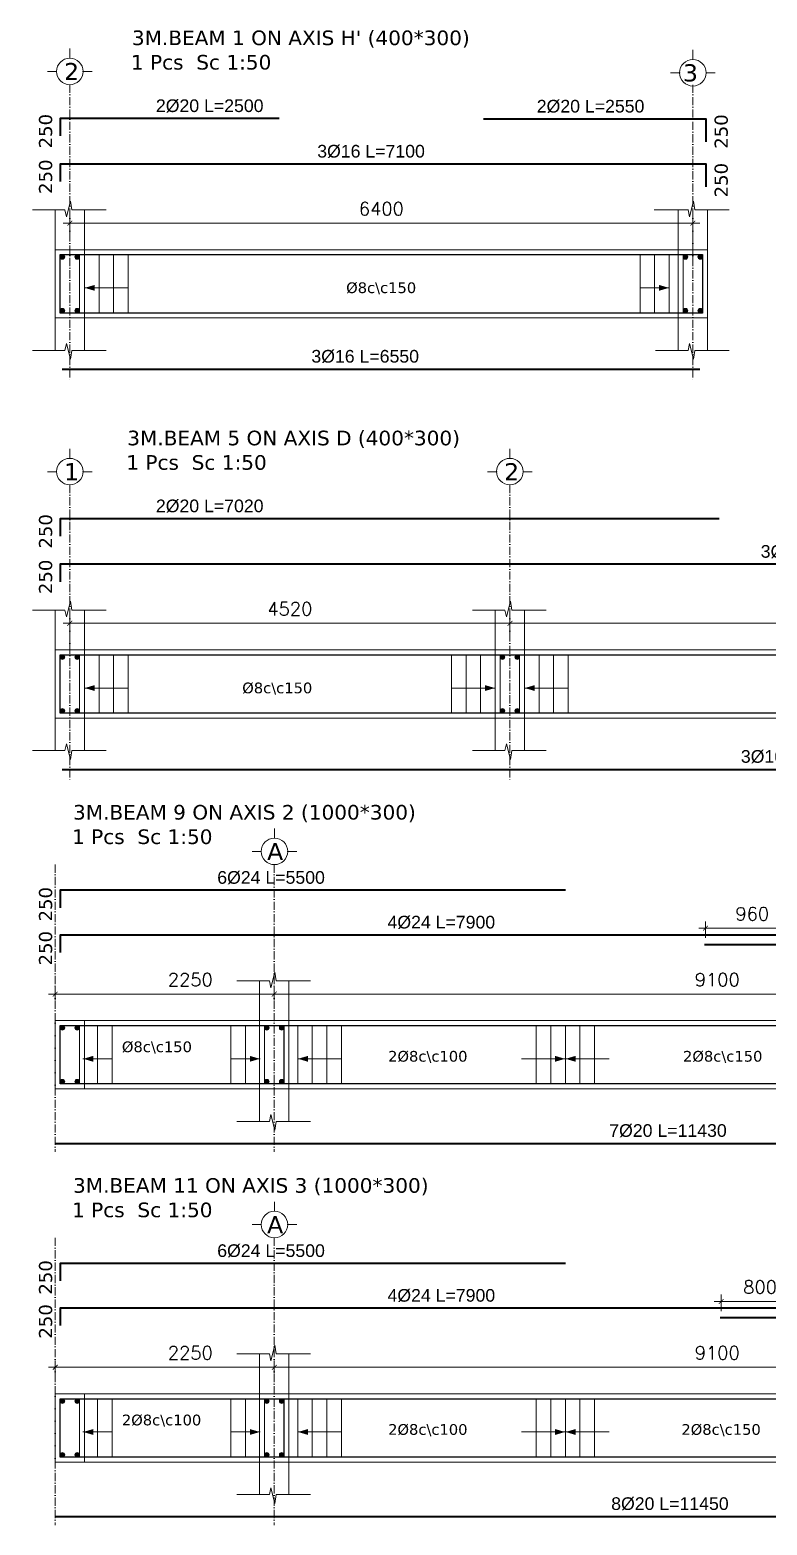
# Model space of a CAD drawing. Header units: inches. Extents: x -17020 to 43805, y -10194 to 123061.
# Drawn here: x 27650 to 28408, y 108587 to 110122 of the extents above; entities that cross this region are included whole.
import ezdxf

# ---------------------------------------------------------------- set-up
doc = ezdxf.new("R2010")
doc.units = ezdxf.units.IN
doc.header["$LTSCALE"] = 0.7
doc.header["$MEASUREMENT"] = 0
doc.linetypes.add('ACAD_ISO10W100', pattern=[18, 12, -3, 0, -3])
doc.layers.get('0').update_dxf_attribs({"lineweight": 13})
doc.layers.get('Defpoints').update_dxf_attribs({"lineweight": 5})
for name, color, linetype, lineweight in [('axis', 254, 'ACAD_ISO10W100', 9), ('BEAM FRAME', 5, 'Continuous', 18), ('COLUMN', 4, 'Continuous', 20), ('elevline', 30, 'Continuous', 20), ('FRAME 070', 5, 'Continuous', 60), ('hatch', 9, 'Continuous', 9), ('renforcment', 141, 'Continuous', 40), ('tex', 3, 'Continuous', 25), ('TEXT', 3, 'Continuous', 25), ('top rein. extension', 50, 'Continuous', 20), ('top renforcment', 7, 'Continuous', 40)]:
    doc.layers.add(name, color=color, linetype=linetype, lineweight=lineweight)
doc.styles.add('100', font='romans.shx', dxfattribs={"height": 13.5})
doc.styles.add('romanc', font='verdana.ttf', dxfattribs={"height": 250})
doc.styles.get("Standard").update_dxf_attribs({"font": 'arial.ttf', "height": 13})
doc.dimstyles.new('100', dxfattribs={"dimtxt": 13.5, "dimasz": 5, "dimexe": 7, "dimexo": 7, "dimgap": 8, "dimtad": 1, "dimdec": 0, "dimlfac": 10, "dimzin": 4, "dimdsep": 46, "dimtxsty": '100', "dimblk": 'ARCHTICK', "dimcen": 0.09, "dimdle": 7, "dimclrd": 1, "dimclre": 8, "dimclrt": 2, "dimadec": 0, "dimazin": 1, "dimtfac": 1, "dimtdec": 0, "dimtix": 1, "dimtofl": 0, "dimtmove": 0, "dimatfit": 3, "dimldrblk": 'ARCHTICK', "dimfxl": 0.18, "dimtolj": 1, "dimtzin": 0, "dimlwd": -1, "dimlwe": -1, "dimarcsym": 0})
doc.dimstyles.get("Standard").update_dxf_attribs({"dimtxt": 13, "dimasz": 5, "dimexe": 0.18, "dimexo": 0.0625, "dimgap": 6, "dimtad": 1, "dimdec": 0, "dimlfac": 10, "dimzin": 0, "dimdsep": 46, "dimtxsty": 'Standard', "dimblk": 'ARCHTICK', "dimcen": 0.09, "dimse1": 1, "dimse2": 1, "dimclrd": 1, "dimclre": 7, "dimclrt": 3, "dimadec": 0, "dimazin": 0, "dimtfac": 1, "dimtdec": 0, "dimtix": 1, "dimtofl": 0, "dimtmove": 0, "dimatfit": 3, "dimldrblk": 'ARCHTICK', "dimfxl": 1, "dimtolj": 1, "dimtzin": 0, "dimarcsym": 0})

# ---------------------------------------------------------------- blocks, each defined once
blk = doc.blocks.new('_ArchTick')
at = {"color": 0, "linetype": 'ByBlock', "lineweight": 0, "const_width": 0.15}
blk.add_lwpolyline([(-0.5, -0.5), (0.5, 0.5)], dxfattribs=at)
blk = doc.blocks.new('*D1171')
at = {"color": 8, "transparency": 16777216}
for p, q in [((27691.4, 109905.5), (27691.4, 109930.7)), ((28331.4, 109887.2), (28331.4, 109930.7))]:
    blk.add_line(p, q, dxfattribs=at)
at = {"color": 1, "transparency": 16777216}
blk.add_line((28338.4, 109923.7), (27684.4, 109923.7), dxfattribs=at)
at = {"layer": 'Defpoints', "color": 0, "transparency": 16777216}
for p in [(27691.4, 109923.7), (27691.4, 109898.5), (28331.4, 109880.2)]:
    blk.add_point(p, dxfattribs=at)
at = {"color": 1, "transparency": 16777216, "xscale": 5, "yscale": 5, "zscale": 5, "rotation": 180}
blk.add_blockref('_ArchTick', (27691.4, 109923.7), dxfattribs=at)
at = {"color": 1, "transparency": 16777216, "xscale": 5, "yscale": 5, "zscale": 5}
blk.add_blockref('_ArchTick', (28331.4, 109923.7), dxfattribs=at)
at = {"color": 2, "transparency": 16777216, "insert": (28011.4, 109938.5), "char_height": 13.5, "attachment_point": 5, "style": '100'}
blk.add_mtext('\\A1;6400', dxfattribs=at)
blk = doc.blocks.new('*D1172')
at = {"layer": 'Defpoints', "color": 0, "transparency": 16777216}
for p in [(27683.4, 109773.8, -37318.8), (27683.4, 109773.8), (28338.4, 109773.8, -13870.6)]:
    blk.add_point(p, dxfattribs=at)
at = {"layer": 'TEXT', "color": 3, "transparency": 16777216, "insert": (27994.8, 109786.8), "char_height": 13, "attachment_point": 5}
blk.add_mtext('\\A1;3%%C16 L=6550', dxfattribs=at)
blk = doc.blocks.new('*D1173')
at = {"layer": 'Defpoints', "color": 0, "transparency": 16777216}
for p in [(27658, 109984.3, -440.4), (28368, 109984.3, 46.4), (28368, 109984.3)]:
    blk.add_point(p, dxfattribs=at)
at = {"layer": 'TEXT', "color": 3, "transparency": 16777216, "insert": (28000.8, 109997.3), "char_height": 13, "attachment_point": 5}
blk.add_mtext('\\A1;3%%C16 L=7100', dxfattribs=at)
blk = doc.blocks.new('*D1174')
at = {"layer": 'Defpoints', "color": 0, "transparency": 16777216}
for p in [(28116.4, 110030.5, 136.2), (28371.4, 110030.5, 46.4), (28371.4, 110030.5)]:
    blk.add_point(p, dxfattribs=at)
at = {"layer": 'TEXT', "color": 3, "transparency": 16777216, "insert": (28226.3, 110043.5), "char_height": 13, "attachment_point": 5}
blk.add_mtext('\\A1;2%%C20 L=2550', dxfattribs=at)
blk = doc.blocks.new('*D1175')
at = {"layer": 'Defpoints', "color": 0, "transparency": 16777216}
for p in [(27656.4, 110031, -440.4), (27906.4, 110031, -290.9), (27906.4, 110031)]:
    blk.add_point(p, dxfattribs=at)
at = {"layer": 'TEXT', "color": 3, "transparency": 16777216, "insert": (27835.1, 110044), "char_height": 13, "attachment_point": 5}
blk.add_mtext('\\A1;2%%C20 L=2500', dxfattribs=at)
blk = doc.blocks.new('*D1191')
at = {"color": 1, "transparency": 16777216}
blk.add_line((28790.4, 109512.9), (28136.4, 109512.9), dxfattribs=at)
at = {"color": 8, "transparency": 16777216}
for p, q in [((28143.4, 109494.7), (28143.4, 109519.9)), ((28783.4, 109476.4), (28783.4, 109519.9))]:
    blk.add_line(p, q, dxfattribs=at)
at = {"layer": 'Defpoints', "color": 0, "transparency": 16777216}
for p in [(28143.4, 109512.9), (28143.4, 109487.7), (28783.4, 109469.4)]:
    blk.add_point(p, dxfattribs=at)
at = {"color": 1, "transparency": 16777216, "xscale": 5, "yscale": 5, "zscale": 5, "rotation": 180}
blk.add_blockref('_ArchTick', (28143.4, 109512.9), dxfattribs=at)
at = {"color": 1, "transparency": 16777216, "xscale": 5, "yscale": 5, "zscale": 5}
blk.add_blockref('_ArchTick', (28783.4, 109512.9), dxfattribs=at)
at = {"color": 2, "transparency": 16777216, "insert": (28463.4, 109527.7), "char_height": 13.5, "attachment_point": 5, "style": '100'}
blk.add_mtext('\\A1;6400', dxfattribs=at)
blk = doc.blocks.new('*D1192')
at = {"layer": 'Defpoints', "color": 0, "transparency": 16777216}
for p in [(27683.4, 109363, -37318.8), (27683.4, 109363), (28790.4, 109363, -13870.6)]:
    blk.add_point(p, dxfattribs=at)
at = {"layer": 'TEXT', "color": 3, "transparency": 16777216, "insert": (28441, 109376), "char_height": 13, "attachment_point": 5}
blk.add_mtext('\\A1;3%%C16 L=11070', dxfattribs=at)
blk = doc.blocks.new('*D1193')
at = {"layer": 'Defpoints', "color": 0, "transparency": 16777216}
for p in [(27658, 109573.5, -440.4), (28820, 109573.5, 46.4), (28820, 109573.5)]:
    blk.add_point(p, dxfattribs=at)
at = {"layer": 'TEXT', "color": 3, "transparency": 16777216, "insert": (28461.4, 109586.5), "char_height": 13, "attachment_point": 5}
blk.add_mtext('\\A1;3%%C16 L=11620', dxfattribs=at)
blk = doc.blocks.new('*D1195')
at = {"layer": 'Defpoints', "color": 0, "transparency": 16777216}
for p in [(27656.4, 109620.2, -440.4), (28358.4, 109620.2, -290.9), (28358.4, 109620.2)]:
    blk.add_point(p, dxfattribs=at)
at = {"layer": 'TEXT', "color": 3, "transparency": 16777216, "insert": (27835.1, 109633.2), "char_height": 13, "attachment_point": 5}
blk.add_mtext('\\A1;2%%C20 L=7020', dxfattribs=at)
blk = doc.blocks.new('*D1196')
at = {"color": 1, "transparency": 16777216}
blk.add_line((27684.4, 109512.9), (28150.4, 109512.9), dxfattribs=at)
at = {"color": 8, "transparency": 16777216}
for p, q in [((27691.4, 109481.8), (27691.4, 109519.9)), ((28143.4, 109494.7), (28143.4, 109519.9))]:
    blk.add_line(p, q, dxfattribs=at)
at = {"layer": 'Defpoints', "color": 0, "transparency": 16777216}
for p in [(28143.4, 109512.9), (28143.4, 109487.7), (27691.4, 109474.8)]:
    blk.add_point(p, dxfattribs=at)
at = {"color": 1, "transparency": 16777216, "xscale": 5, "yscale": 5, "zscale": 5, "rotation": 180}
blk.add_blockref('_ArchTick', (27691.4, 109512.9), dxfattribs=at)
at = {"color": 1, "transparency": 16777216, "xscale": 5, "yscale": 5, "zscale": 5}
blk.add_blockref('_ArchTick', (28143.4, 109512.9), dxfattribs=at)
at = {"color": 2, "transparency": 16777216, "insert": (27917.4, 109527.7), "char_height": 13.5, "attachment_point": 5, "style": '100'}
blk.add_mtext('\\A1;4520', dxfattribs=at)
blk = doc.blocks.new('*D1246')
at = {"layer": 'Defpoints', "color": 0, "transparency": 16777216}
for p in [(28343.4, 109182.9, -167.8), (29412.7, 109182.9, -218.4), (29412.7, 109182.9)]:
    blk.add_point(p, dxfattribs=at)
at = {"layer": 'TEXT', "color": 3, "transparency": 16777216, "insert": (29026.1, 109195.9), "char_height": 13, "attachment_point": 5}
blk.add_mtext('\\A1;4%%C24 L=10693', dxfattribs=at)
blk = doc.blocks.new('*D1247')
at = {"color": 1, "transparency": 16777216}
blk.add_line((28818.4, 109132.3), (27894.4, 109132.3), dxfattribs=at)
at = {"color": 8, "transparency": 16777216}
for p, q in [((27901.4, 109126.3), (27901.4, 109139.3)), ((28811.4, 109125.7), (28811.4, 109139.3))]:
    blk.add_line(p, q, dxfattribs=at)
at = {"layer": 'Defpoints', "color": 0, "transparency": 16777216}
for p in [(27901.4, 109132.3), (27901.4, 109119.3), (28811.4, 109118.7)]:
    blk.add_point(p, dxfattribs=at)
at = {"color": 1, "transparency": 16777216, "xscale": 5, "yscale": 5, "zscale": 5, "rotation": 180}
blk.add_blockref('_ArchTick', (27901.4, 109132.3), dxfattribs=at)
at = {"color": 1, "transparency": 16777216, "xscale": 5, "yscale": 5, "zscale": 5}
blk.add_blockref('_ArchTick', (28811.4, 109132.3), dxfattribs=at)
at = {"color": 2, "transparency": 16777216, "insert": (28356.4, 109147.1), "char_height": 13.5, "attachment_point": 5, "style": '100'}
blk.add_mtext('\\A1;9100', dxfattribs=at)
blk = doc.blocks.new('*D1212')
at = {"layer": 'Defpoints', "color": 0, "transparency": 16777216}
for p in [(27650.4, 109192.9, -218.5), (28440.4, 109192.9, -157.8), (28440.4, 109192.9)]:
    blk.add_point(p, dxfattribs=at)
at = {"layer": 'TEXT', "color": 3, "transparency": 16777216, "insert": (28073, 109205.9), "char_height": 13, "attachment_point": 5}
blk.add_mtext('\\A1;4%%C24 L=7900', dxfattribs=at)
blk = doc.blocks.new('*D1248')
at = {"color": 8, "transparency": 16777216}
for p, q in [((28344.4, 109189.9), (28344.4, 109206.9)), ((28440.4, 109199.9), (28440.4, 109206.9))]:
    blk.add_line(p, q, dxfattribs=at)
at = {"color": 1, "transparency": 16777216}
blk.add_line((28337.4, 109199.9), (28447.4, 109199.9), dxfattribs=at)
at = {"layer": 'Defpoints', "color": 0, "transparency": 16777216}
for p in [(28440.4, 109199.9), (28440.4, 109192.9), (28344.4, 109182.9)]:
    blk.add_point(p, dxfattribs=at)
at = {"color": 1, "transparency": 16777216, "xscale": 5, "yscale": 5, "zscale": 5, "rotation": 180}
blk.add_blockref('_ArchTick', (28344.4, 109199.9), dxfattribs=at)
at = {"color": 1, "transparency": 16777216, "xscale": 5, "yscale": 5, "zscale": 5}
blk.add_blockref('_ArchTick', (28440.4, 109199.9), dxfattribs=at)
at = {"color": 2, "transparency": 16777216, "insert": (28392.4, 109214.6), "char_height": 13.5, "attachment_point": 5, "style": '100'}
blk.add_mtext('\\A1;960', dxfattribs=at)
blk = doc.blocks.new('*D1215')
at = {"color": 1, "transparency": 16777216}
blk.add_line((27669.4, 109132.3), (27908.4, 109132.3), dxfattribs=at)
at = {"color": 8, "transparency": 16777216}
for p, q in [((27676.4, 109126), (27676.4, 109139.3)), ((27901.4, 109126.2), (27901.4, 109139.3))]:
    blk.add_line(p, q, dxfattribs=at)
at = {"layer": 'Defpoints', "color": 0, "transparency": 16777216}
for p in [(27901.4, 109132.3), (27676.4, 109119), (27901.4, 109119.2)]:
    blk.add_point(p, dxfattribs=at)
at = {"color": 1, "transparency": 16777216, "xscale": 5, "yscale": 5, "zscale": 5, "rotation": 180}
blk.add_blockref('_ArchTick', (27676.4, 109132.3), dxfattribs=at)
at = {"color": 1, "transparency": 16777216, "xscale": 5, "yscale": 5, "zscale": 5}
blk.add_blockref('_ArchTick', (27901.4, 109132.3), dxfattribs=at)
at = {"color": 2, "transparency": 16777216, "insert": (27815.2, 109147.1), "char_height": 13.5, "attachment_point": 5, "style": '100'}
blk.add_mtext('\\A1;2250', dxfattribs=at)
blk = doc.blocks.new('*D1216')
at = {"layer": 'Defpoints', "color": 0, "transparency": 16777216}
for p in [(27676.4, 108979, -37100.9), (27676.4, 108979), (28819.4, 108979, -13652.7)]:
    blk.add_point(p, dxfattribs=at)
at = {"layer": 'TEXT', "color": 3, "transparency": 16777216, "insert": (28305.8, 108992), "char_height": 13, "attachment_point": 5}
blk.add_mtext('\\A1;7%%C20 L=11430', dxfattribs=at)
blk = doc.blocks.new('*D1223')
at = {"layer": 'Defpoints', "color": 0, "transparency": 16777216}
for p in [(27650.4, 109238.8, -218.5), (28200.4, 109238.8, -157.8), (28200.4, 109238.8)]:
    blk.add_point(p, dxfattribs=at)
at = {"layer": 'TEXT', "color": 3, "transparency": 16777216, "insert": (27898.1, 109251.8), "char_height": 13, "attachment_point": 5}
blk.add_mtext('\\A1;6%%C24 L=5500', dxfattribs=at)
blk = doc.blocks.new('*D1227')
at = {"layer": 'Defpoints', "color": 0, "transparency": 16777216}
for p in [(28359.4, 108799.8, -167.8), (29259.4, 108799.8, -221.1), (29259.4, 108799.8)]:
    blk.add_point(p, dxfattribs=at)
at = {"layer": 'TEXT', "color": 3, "transparency": 16777216, "insert": (28748.7, 108812.8), "char_height": 13, "attachment_point": 5}
blk.add_mtext('\\A1;4%%C24 L=9000', dxfattribs=at)
blk = doc.blocks.new('*D1228')
at = {"color": 1, "transparency": 16777216}
blk.add_line((28818.4, 108749.2), (27894.4, 108749.2), dxfattribs=at)
at = {"color": 8, "transparency": 16777216}
for p, q in [((27901.4, 108743.3), (27901.4, 108756.2)), ((28811.4, 108742.7), (28811.4, 108756.2))]:
    blk.add_line(p, q, dxfattribs=at)
at = {"layer": 'Defpoints', "color": 0, "transparency": 16777216}
for p in [(27901.4, 108749.2), (27901.4, 108736.3), (28811.4, 108735.7)]:
    blk.add_point(p, dxfattribs=at)
at = {"color": 1, "transparency": 16777216, "xscale": 5, "yscale": 5, "zscale": 5, "rotation": 180}
blk.add_blockref('_ArchTick', (27901.4, 108749.2), dxfattribs=at)
at = {"color": 1, "transparency": 16777216, "xscale": 5, "yscale": 5, "zscale": 5}
blk.add_blockref('_ArchTick', (28811.4, 108749.2), dxfattribs=at)
at = {"color": 2, "transparency": 16777216, "insert": (28356.4, 108764), "char_height": 13.5, "attachment_point": 5, "style": '100'}
blk.add_mtext('\\A1;9100', dxfattribs=at)
blk = doc.blocks.new('*D1229')
at = {"layer": 'Defpoints', "color": 0, "transparency": 16777216}
for p in [(27650.4, 108809.8, -218.5), (28440.4, 108809.8, -157.8), (28440.4, 108809.8)]:
    blk.add_point(p, dxfattribs=at)
at = {"layer": 'TEXT', "color": 3, "transparency": 16777216, "insert": (28073, 108822.8), "char_height": 13, "attachment_point": 5}
blk.add_mtext('\\A1;4%%C24 L=7900', dxfattribs=at)
blk = doc.blocks.new('*D1250')
at = {"color": 8, "transparency": 16777216}
for p, q in [((28360.4, 108806.8), (28360.4, 108823.8)), ((28440.4, 108816.8), (28440.4, 108823.8))]:
    blk.add_line(p, q, dxfattribs=at)
at = {"color": 1, "transparency": 16777216}
blk.add_line((28353.4, 108816.8), (28447.4, 108816.8), dxfattribs=at)
at = {"layer": 'Defpoints', "color": 0, "transparency": 16777216}
for p in [(28440.4, 108816.8), (28440.4, 108809.8), (28360.4, 108799.8)]:
    blk.add_point(p, dxfattribs=at)
at = {"color": 1, "transparency": 16777216, "xscale": 5, "yscale": 5, "zscale": 5, "rotation": 180}
blk.add_blockref('_ArchTick', (28360.4, 108816.8), dxfattribs=at)
at = {"color": 1, "transparency": 16777216, "xscale": 5, "yscale": 5, "zscale": 5}
blk.add_blockref('_ArchTick', (28440.4, 108816.8), dxfattribs=at)
at = {"color": 2, "transparency": 16777216, "insert": (28400.4, 108831.6), "char_height": 13.5, "attachment_point": 5, "style": '100'}
blk.add_mtext('\\A1;800', dxfattribs=at)
blk = doc.blocks.new('*D1232')
at = {"color": 1, "transparency": 16777216}
blk.add_line((27669.4, 108749.2), (27908.4, 108749.2), dxfattribs=at)
at = {"color": 8, "transparency": 16777216}
for p, q in [((27676.4, 108742.9), (27676.4, 108756.2)), ((27901.4, 108743.1), (27901.4, 108756.2))]:
    blk.add_line(p, q, dxfattribs=at)
at = {"layer": 'Defpoints', "color": 0, "transparency": 16777216}
for p in [(27901.4, 108749.2), (27676.4, 108735.9), (27901.4, 108736.1)]:
    blk.add_point(p, dxfattribs=at)
at = {"color": 1, "transparency": 16777216, "xscale": 5, "yscale": 5, "zscale": 5, "rotation": 180}
blk.add_blockref('_ArchTick', (27676.4, 108749.2), dxfattribs=at)
at = {"color": 1, "transparency": 16777216, "xscale": 5, "yscale": 5, "zscale": 5}
blk.add_blockref('_ArchTick', (27901.4, 108749.2), dxfattribs=at)
at = {"color": 2, "transparency": 16777216, "insert": (27815.2, 108764), "char_height": 13.5, "attachment_point": 5, "style": '100'}
blk.add_mtext('\\A1;2250', dxfattribs=at)
blk = doc.blocks.new('*D1233')
at = {"layer": 'Defpoints', "color": 0, "transparency": 16777216}
for p in [(27676.4, 108596, -37100.9), (27676.4, 108596), (28821.4, 108596, -13652.7)]:
    blk.add_point(p, dxfattribs=at)
at = {"layer": 'TEXT', "color": 3, "transparency": 16777216, "insert": (28307.8, 108609), "char_height": 13, "attachment_point": 5}
blk.add_mtext('\\A1;8%%C20 L=11450', dxfattribs=at)
blk = doc.blocks.new('*D1239')
at = {"layer": 'Defpoints', "color": 0, "transparency": 16777216}
for p in [(27650.4, 108855.7, -218.5), (28200.4, 108855.7, -157.8), (28200.4, 108855.7)]:
    blk.add_point(p, dxfattribs=at)
at = {"layer": 'TEXT', "color": 3, "transparency": 16777216, "insert": (27898.1, 108868.7), "char_height": 13, "attachment_point": 5}
blk.add_mtext('\\A1;6%%C24 L=5500', dxfattribs=at)

msp = doc.modelspace()

# ---------------------------------------------------------------- hatches: boundary and pattern name
at = {"layer": 'elevline'}
for points in [[(27686.14, 109889.05, 1), (27681.38, 109889.05, 1)], [(27696.63, 109889.05, -1), (27701.38, 109889.05, -1)], [(28326.14, 109889.05, 1), (28321.38, 109889.05, 1)], [(28336.63, 109889.05, -1), (28341.38, 109889.05, -1)], [(27686.14, 109833.8, -1), (27681.38, 109833.8, -1)], [(27696.63, 109833.8, 1), (27701.38, 109833.8, 1)], [(28326.14, 109833.8, -1), (28321.38, 109833.8, -1)], [(28336.63, 109833.8, 1), (28341.38, 109833.8, 1)], [(27686.14, 109478.24, 1), (27681.38, 109478.24, 1)], [(27696.63, 109478.24, -1), (27701.38, 109478.24, -1)], [(28138.14, 109478.24, 1), (28133.38, 109478.24, 1)], [(28148.63, 109478.24, -1), (28153.38, 109478.24, -1)], [(27686.14, 109423, -1), (27681.38, 109423, -1)], [(27696.63, 109423, 1), (27701.38, 109423, 1)], [(28138.14, 109423, -1), (28133.38, 109423, -1)], [(28148.63, 109423, 1), (28153.38, 109423, 1)], [(27686.14, 109097.65, 1), (27681.38, 109097.65, 1)], [(27696.63, 109097.65, -1), (27701.38, 109097.65, -1)], [(27896.14, 109097.65, 1), (27891.38, 109097.65, 1)], [(27906.62, 109097.65, -1), (27911.38, 109097.65, -1)], [(27686.14, 109042.4, -1), (27681.38, 109042.4, -1)], [(27696.63, 109042.4, 1), (27701.38, 109042.4, 1)], [(27896.14, 109042.4, -1), (27891.38, 109042.4, -1)], [(27906.62, 109042.4, 1), (27911.38, 109042.4, 1)], [(27686.14, 108714.57, 1), (27681.38, 108714.57, 1)], [(27696.63, 108714.57, -1), (27701.38, 108714.57, -1)], [(27896.14, 108714.57, 1), (27891.38, 108714.57, 1)], [(27906.62, 108714.57, -1), (27911.38, 108714.57, -1)], [(27686.14, 108659.33, -1), (27681.38, 108659.33, -1)], [(27696.63, 108659.33, 1), (27701.38, 108659.33, 1)], [(27896.14, 108659.33, -1), (27891.38, 108659.33, -1)], [(27906.62, 108659.33, 1), (27911.38, 108659.33, 1)]]:
    msp.add_hatch(color=256, dxfattribs=at).paths.add_polyline_path(points)

# ---------------------------------------------------------------- linework, layer by layer
at = {"layer": 'axis'}
for p, q in [((27691.38, 110065.82), (27691.38, 109761.69)), ((28331.38, 110065.82), (28331.38, 109761.69)), ((27691.38, 109655.02), (27691.38, 109350.88)), ((28143.38, 109655.02), (28143.38, 109350.88)), ((27676.38, 109265.22), (27676.38, 108970.28)), ((27901.38, 109265.22), (27901.38, 108970.28)), ((27676.38, 108882.14), (27676.38, 108587.21)), ((27901.38, 108882.14), (27901.38, 108587.21))]:
    msp.add_line(p, q, dxfattribs=at)
at = {"layer": 'BEAM FRAME', "elevation": 217.91}
for points in [[(28346.38, 109826.43), (27676.38, 109826.43), (27676.38, 109896.43), (28346.38, 109896.43)], [(28798.38, 109415.62), (27676.38, 109415.62), (27676.38, 109485.62), (28798.38, 109485.62)], [(29387.67, 109035.02), (27676.38, 109035.02), (27676.38, 109105.02), (29387.67, 109105.02)], [(30626.38, 108651.95), (27676.38, 108651.95), (27676.38, 108721.95), (30626.38, 108721.95)]]:
    msp.add_lwpolyline(points, close=True, dxfattribs=at)
at = {"layer": 'COLUMN', "lineweight": 20}
for p, q in [((27676.38, 109937.35, 217.91), (27676.38, 109896.43, 217.91)), ((27706.38, 109937.35, 217.91), (27706.38, 109896.43, 217.91)), ((28316.38, 109937.35, 217.91), (28316.38, 109896.43, 217.91)), ((28346.38, 109937.35, 217.91), (28346.38, 109896.43, 217.91)), ((27676.38, 109793, 217.91), (27676.38, 109826.43, 217.91)), ((27706.38, 109793, 217.91), (27706.38, 109826.43, 217.91)), ((28316.38, 109793, 217.91), (28316.38, 109826.43, 217.91)), ((28346.38, 109793, 217.91), (28346.38, 109826.43, 217.91)), ((27676.38, 109526.55, 217.91), (27676.38, 109485.62, 217.91)), ((27706.38, 109526.55, 217.91), (27706.38, 109485.62, 217.91)), ((28128.38, 109526.55, 217.91), (28128.38, 109485.62, 217.91)), ((28158.38, 109526.55, 217.91), (28158.38, 109485.62, 217.91)), ((27676.38, 109382.19, 217.91), (27676.38, 109415.62, 217.91)), ((27706.38, 109382.19, 217.91), (27706.38, 109415.62, 217.91)), ((28128.38, 109382.19, 217.91), (28128.38, 109415.62, 217.91)), ((28158.38, 109382.19, 217.91), (28158.38, 109415.62, 217.91)), ((27886.38, 109145.95, 217.91), (27886.38, 109105.02, 217.91)), ((27916.38, 109145.95, 217.91), (27916.38, 109105.02, 217.91)), ((27886.38, 109001.6, 217.91), (27886.38, 109035.02, 217.91)), ((27916.38, 109001.6, 217.91), (27916.38, 109035.02, 217.91)), ((27886.38, 108762.88, 217.91), (27886.38, 108721.95, 217.91)), ((27916.38, 108762.88, 217.91), (27916.38, 108721.95, 217.91)), ((27886.38, 108618.52, 217.91), (27886.38, 108651.95, 217.91)), ((27916.38, 108618.52, 217.91), (27916.38, 108651.95, 217.91))]:
    msp.add_line(p, q, dxfattribs=at)
at = {"layer": 'elevline'}
for p, q in [((27721.38, 109831.43), (27721.38, 109891.43)), ((27736.38, 109831.43), (27736.38, 109891.43)), ((27751.38, 109831.43), (27751.38, 109891.43)), ((28277.11, 109831.43), (28277.11, 109891.43)), ((28292.11, 109831.43), (28292.11, 109891.43)), ((28307.07, 109831.43), (28307.07, 109891.43)), ((27721.38, 109420.62), (27721.38, 109480.62)), ((27736.38, 109420.62), (27736.38, 109480.62)), ((27751.38, 109420.62), (27751.38, 109480.62)), ((28083.38, 109420.62), (28083.38, 109480.62)), ((28098.38, 109420.62), (28098.38, 109480.62)), ((28113.38, 109420.62), (28113.38, 109480.62)), ((28173.38, 109420.62), (28173.38, 109480.62)), ((28188.38, 109420.62), (28188.38, 109480.62)), ((28203.38, 109420.62), (28203.38, 109480.62)), ((27701.42, 109040.02), (27701.42, 109100.02)), ((27719.88, 109040.02), (27719.88, 109100.02)), ((27734.88, 109040.02), (27734.88, 109100.02)), ((27856.89, 109040.02), (27856.89, 109100.02)), ((27871.89, 109040.02), (27871.89, 109100.02)), ((27911.42, 109040.02), (27911.42, 109100.02)), ((27925.49, 109040.02), (27925.49, 109100.02)), ((27940.45, 109040.02), (27940.45, 109100.02)), ((27955.45, 109040.02), (27955.45, 109100.02)), ((27970.45, 109040.02), (27970.45, 109100.02)), ((28170.42, 109040.02), (28170.42, 109100.02)), ((28185.42, 109040.02), (28185.42, 109100.02)), ((28200.38, 109040.02), (28200.38, 109100.02)), ((28215.34, 109040.02), (28215.34, 109100.02)), ((28230.34, 109040.02), (28230.34, 109100.02)), ((27701.42, 108656.95), (27701.42, 108716.95)), ((27719.88, 108656.95), (27719.88, 108716.95)), ((27734.88, 108656.95), (27734.88, 108716.95)), ((27856.89, 108656.95), (27856.89, 108716.95)), ((27871.89, 108656.95), (27871.89, 108716.95)), ((27911.42, 108656.95), (27911.42, 108716.95)), ((27925.49, 108656.95), (27925.49, 108716.95)), ((27940.45, 108656.95), (27940.45, 108716.95)), ((27955.45, 108656.95), (27955.45, 108716.95)), ((27970.45, 108656.95), (27970.45, 108716.95)), ((28170.42, 108656.95), (28170.42, 108716.95)), ((28185.42, 108656.95), (28185.42, 108716.95)), ((28200.38, 108656.95), (28200.38, 108716.95)), ((28215.34, 108656.95), (28215.34, 108716.95)), ((28230.34, 108656.95), (28230.34, 108716.95))]:
    msp.add_line(p, q, dxfattribs=at)
for centre in [(27683.76, 109889.05), (27699, 109889.05), (28323.76, 109889.05), (28339, 109889.05), (27683.76, 109833.8), (27699, 109833.8), (28323.76, 109833.8), (28339, 109833.8), (27683.76, 109478.24), (27699, 109478.24), (28135.76, 109478.24), (28151, 109478.24), (27683.76, 109423), (27699, 109423), (28135.76, 109423), (28151, 109423), (27683.76, 109097.65), (27699, 109097.65), (27893.76, 109097.65), (27909, 109097.65), (27683.76, 109042.4), (27699, 109042.4), (27893.76, 109042.4), (27909, 109042.4), (27683.76, 108714.57), (27699, 108714.57), (27893.76, 108714.57), (27909, 108714.57), (27683.76, 108659.33), (27699, 108659.33), (27893.76, 108659.33), (27909, 108659.33)]:
    msp.add_circle(centre, 2.38, dxfattribs=at)
at = {"layer": 'FRAME 070', "lineweight": 20}
for p, q in [((27692.07, 109946.35, 217.91), (27687.88, 109930.28, 217.91)), ((27693.42, 109937.35, 217.91), (27692.07, 109946.35, 217.91)), ((28332.07, 109946.35, 217.91), (28327.88, 109930.28, 217.91)), ((28333.42, 109937.35, 217.91), (28332.07, 109946.35, 217.91)), ((27686.38, 109937.35, 217.91), (27652.99, 109937.35, 217.91)), ((27687.88, 109930.28, 217.91), (27686.38, 109937.35, 217.91)), ((27728.77, 109937.35, 217.91), (27693.42, 109937.35, 217.91)), ((28326.85, 109937.35, 217.91), (28291.5, 109937.35, 217.91)), ((28327.88, 109930.28, 217.91), (28326.38, 109937.35, 217.91)), ((28368.77, 109937.35, 217.91), (28333.42, 109937.35, 217.91)), ((27686.38, 109793, 217.91), (27652.99, 109793, 217.91)), ((27687.88, 109800.08, 217.91), (27686.38, 109793, 217.91)), ((27692.07, 109784, 217.91), (27687.88, 109800.08, 217.91)), ((27693.42, 109793, 217.91), (27692.07, 109784, 217.91)), ((27728.77, 109793, 217.91), (27693.42, 109793, 217.91)), ((28326.38, 109793, 217.91), (28292.99, 109793, 217.91)), ((28327.88, 109800.08, 217.91), (28326.38, 109793, 217.91)), ((28332.07, 109784, 217.91), (28327.88, 109800.08, 217.91)), ((28333.42, 109793, 217.91), (28332.07, 109784, 217.91)), ((28368.77, 109793, 217.91), (28333.42, 109793, 217.91)), ((27692.07, 109535.55, 217.91), (27687.88, 109519.47, 217.91)), ((27693.42, 109526.55, 217.91), (27692.07, 109535.55, 217.91)), ((28144.07, 109535.55, 217.91), (28139.88, 109519.47, 217.91)), ((28145.42, 109526.55, 217.91), (28144.07, 109535.55, 217.91)), ((27686.38, 109526.55, 217.91), (27652.99, 109526.55, 217.91)), ((27687.88, 109519.47, 217.91), (27686.38, 109526.55, 217.91)), ((27728.77, 109526.55, 217.91), (27693.42, 109526.55, 217.91)), ((28138.38, 109526.55, 217.91), (28104.99, 109526.55, 217.91)), ((28139.88, 109519.47, 217.91), (28138.38, 109526.55, 217.91)), ((28180.77, 109526.55, 217.91), (28145.42, 109526.55, 217.91)), ((27687.88, 109389.27, 217.91), (27686.38, 109382.19, 217.91)), ((27692.07, 109373.19, 217.91), (27687.88, 109389.27, 217.91)), ((28139.88, 109389.27, 217.91), (28138.38, 109382.19, 217.91)), ((28144.07, 109373.19, 217.91), (28139.88, 109389.27, 217.91)), ((27686.38, 109382.19, 217.91), (27652.99, 109382.19, 217.91)), ((27693.42, 109382.19, 217.91), (27692.07, 109373.19, 217.91)), ((27728.77, 109382.19, 217.91), (27693.42, 109382.19, 217.91)), ((28138.38, 109382.19, 217.91), (28104.99, 109382.19, 217.91)), ((28145.42, 109382.19, 217.91), (28144.07, 109373.19, 217.91)), ((28180.77, 109382.19, 217.91), (28145.42, 109382.19, 217.91)), ((27896.37, 109145.95, 217.91), (27862.99, 109145.95, 217.91)), ((27897.88, 109138.87, 217.91), (27896.37, 109145.95, 217.91)), ((27902.06, 109154.95, 217.91), (27897.88, 109138.87, 217.91)), ((27903.41, 109145.95, 217.91), (27902.06, 109154.95, 217.91)), ((27938.77, 109145.95, 217.91), (27903.41, 109145.95, 217.91)), ((27897.88, 109008.67, 217.91), (27896.37, 109001.6, 217.91)), ((27902.06, 108992.6, 217.91), (27897.88, 109008.67, 217.91)), ((27896.37, 109001.6, 217.91), (27862.99, 109001.6, 217.91)), ((27903.41, 109001.6, 217.91), (27902.06, 108992.6, 217.91)), ((27938.77, 109001.6, 217.91), (27903.41, 109001.6, 217.91)), ((27896.37, 108762.88, 217.91), (27862.99, 108762.88, 217.91)), ((27897.88, 108755.8, 217.91), (27896.37, 108762.88, 217.91)), ((27902.06, 108771.88, 217.91), (27897.88, 108755.8, 217.91)), ((27903.41, 108762.88, 217.91), (27902.06, 108771.88, 217.91)), ((27938.77, 108762.88, 217.91), (27903.41, 108762.88, 217.91)), ((27897.88, 108625.6, 217.91), (27896.37, 108618.52, 217.91)), ((27902.06, 108609.52, 217.91), (27897.88, 108625.6, 217.91)), ((27896.37, 108618.52, 217.91), (27862.99, 108618.52, 217.91)), ((27903.41, 108618.52, 217.91), (27902.06, 108609.52, 217.91)), ((27938.77, 108618.52, 217.91), (27903.41, 108618.52, 217.91))]:
    msp.add_line(p, q, dxfattribs=at)
at = {"layer": 'FRAME 070', "lineweight": 15}
for points in [[(27706.38, 109826.43), (27676.38, 109826.43), (27676.38, 109896.43), (27706.38, 109896.43)], [(28346.38, 109826.43), (28316.38, 109826.43), (28316.38, 109896.43), (28346.38, 109896.43)], [(27706.38, 109415.62), (27676.38, 109415.62), (27676.38, 109485.62), (27706.38, 109485.62)], [(28158.38, 109415.62), (28128.38, 109415.62), (28128.38, 109485.62), (28158.38, 109485.62)], [(27706.38, 109035.02), (27676.38, 109035.02), (27676.38, 109105.02), (27706.38, 109105.02)], [(27916.38, 109035.02), (27886.38, 109035.02), (27886.38, 109105.02), (27916.38, 109105.02)], [(27706.38, 108651.95), (27676.38, 108651.95), (27676.38, 108721.95), (27706.38, 108721.95)], [(27916.38, 108651.95), (27886.38, 108651.95), (27886.38, 108721.95), (27916.38, 108721.95)]]:
    msp.add_lwpolyline(points, close=True, dxfattribs=at)
at = {"layer": 'hatch'}
for p, q in [((27691.38, 110102.8), (27691.38, 110093.06)), ((28331.38, 110101.44), (28331.38, 110091.7)), ((27668.46, 110079.32), (27678.19, 110079.32)), ((27714.31, 110079.32), (27704.57, 110079.32)), ((28308.46, 110077.96), (28318.19, 110077.96)), ((28354.31, 110077.96), (28344.57, 110077.96)), ((27691.38, 109691.99), (27691.38, 109682.26)), ((28143.38, 109691.99), (28143.38, 109682.26)), ((27668.46, 109668.51), (27678.19, 109668.51)), ((27714.31, 109668.51), (27704.57, 109668.51)), ((28120.46, 109668.51), (28130.19, 109668.51)), ((28166.31, 109668.51), (28156.57, 109668.51)), ((27901.58, 109302.19), (27901.58, 109292.45)), ((27878.66, 109278.71), (27888.39, 109278.71)), ((27924.5, 109278.71), (27914.77, 109278.71)), ((27901.58, 108919.11), (27901.58, 108909.38)), ((27878.66, 108895.64), (27888.39, 108895.64)), ((27924.5, 108895.64), (27914.77, 108895.64))]:
    msp.add_line(p, q, dxfattribs=at)
for centre in [(27691.38, 110079.44), (28331.38, 110078.08), (27691.38, 109668.64), (28143.38, 109668.64), (27901.58, 109278.83), (27901.58, 108895.76)]:
    msp.add_circle(centre, 13.62, dxfattribs=at)
at = {"layer": 'renforcment', "lineweight": -2, "elevation": 217.91}
for points in [[(28341.38, 109831.43), (27681.38, 109831.43), (27681.38, 109891.43), (28341.38, 109891.43)], [(28793.38, 109420.62), (27681.38, 109420.62), (27681.38, 109480.62), (28793.38, 109480.62)], [(29382.67, 109040.02), (27681.38, 109040.02), (27681.38, 109100.02), (29382.67, 109100.02)], [(30621.38, 108656.95), (27681.38, 108656.95), (27681.38, 108716.95), (30621.38, 108716.95)]]:
    msp.add_lwpolyline(points, close=True, dxfattribs=at)
at = {"layer": 'top rein. extension'}
for p, q in [((27706.42, 109857.26), (27751.38, 109857.26)), ((28307.07, 109857.26), (28277.11, 109857.26)), ((27706.42, 109446.46), (27751.38, 109446.46)), ((28128.34, 109446.46), (28083.38, 109446.46)), ((28158.42, 109446.46), (28203.38, 109446.46)), ((27704.92, 109065.86), (27734.88, 109065.86)), ((27886.85, 109065.86), (27856.89, 109065.86)), ((27925.49, 109065.86), (27970.45, 109065.86)), ((28200.38, 109065.86), (28155.42, 109065.86)), ((28200.38, 109065.86), (28245.34, 109065.86)), ((27704.92, 108682.79), (27734.88, 108682.79)), ((27886.85, 108682.79), (27856.89, 108682.79)), ((27925.49, 108682.79), (27970.45, 108682.79)), ((28200.38, 108682.79), (28155.42, 108682.79)), ((28200.38, 108682.79), (28245.34, 108682.79))]:
    msp.add_line(p, q, dxfattribs=at)
for points in [[(27716.9, 109860.26), (27706.77, 109857.26), (27716.9, 109854.26)], [(28296.6, 109860.26), (28306.72, 109857.26), (28296.6, 109854.26)], [(27716.9, 109449.46), (27706.77, 109446.46), (27716.9, 109443.46)], [(28117.87, 109449.46), (28127.99, 109446.46), (28117.87, 109443.46)], [(28168.9, 109449.46), (28158.77, 109446.46), (28168.9, 109443.46)], [(27715.4, 109068.86), (27705.27, 109065.86), (27715.4, 109062.86)], [(27876.37, 109068.86), (27886.5, 109065.86), (27876.37, 109062.86)], [(27935.97, 109068.86), (27925.84, 109065.86), (27935.97, 109062.86)], [(28189.91, 109068.86), (28200.03, 109065.86), (28189.91, 109062.86)], [(28210.85, 109068.86), (28200.73, 109065.86), (28210.85, 109062.86)], [(27715.4, 108685.79), (27705.27, 108682.79), (27715.4, 108679.79)], [(27876.37, 108685.79), (27886.5, 108682.79), (27876.37, 108679.79)], [(27935.97, 108685.79), (27925.84, 108682.79), (27935.97, 108679.79)], [(28189.91, 108685.79), (28200.03, 108682.79), (28189.91, 108679.79)], [(28210.85, 108685.79), (28200.73, 108682.79), (28210.85, 108679.79)]]:
    msp.add_solid(points, dxfattribs=at)
at = {"layer": 'top renforcment'}
for p, q in [((27683.38, 109773.77, -217.91), (28338.38, 109773.77, -217.91)), ((27683.38, 109362.96, -217.91), (28790.38, 109362.96, -217.91)), ((27676.38, 108979.03), (28819.38, 108979.03)), ((27676.38, 108595.96), (28821.38, 108595.96))]:
    msp.add_line(p, q, dxfattribs=at)
for points in [[(27906.38, 110031.04), (27681.38, 110031.04), (27681.38, 110013.15)], [(28345.08, 110007.25), (28345.08, 110030.52), (28116.38, 110030.52)], [(28345.08, 109961.03), (28345.08, 109984.3), (27681.38, 109984.3), (27681.38, 109966.41)], [(28358.38, 109620.23), (27681.38, 109620.23), (27681.38, 109602.34)], [(28797.08, 109550.22), (28797.08, 109573.49), (27681.38, 109573.49), (27681.38, 109555.6)], [(28200.38, 109238.82), (27681.38, 109238.82), (27681.38, 109220.93)], [(28440.41, 109192.9), (27681.38, 109192.9), (27681.38, 109175.01)], [(29382.67, 109162.62), (29382.67, 109182.9), (28343.41, 109182.9)], [(28200.38, 108855.74), (27681.38, 108855.74), (27681.38, 108837.85)], [(28440.41, 108809.83), (27681.38, 108809.83), (27681.38, 108791.94)], [(29259.43, 108799.83), (28359.41, 108799.83)]]:
    msp.add_lwpolyline(points, dxfattribs=at)
at = {"layer": 'top renforcment', "lineweight": 15}
for points in [[(27701.38, 109831.43), (27681.38, 109831.43), (27681.38, 109891.43), (27701.38, 109891.43)], [(28341.38, 109831.43), (28321.38, 109831.43), (28321.38, 109891.43), (28341.38, 109891.43)], [(27701.38, 109420.62), (27681.38, 109420.62), (27681.38, 109480.62), (27701.38, 109480.62)], [(28153.38, 109420.62), (28133.38, 109420.62), (28133.38, 109480.62), (28153.38, 109480.62)], [(27701.38, 109040.02), (27681.38, 109040.02), (27681.38, 109100.02), (27701.38, 109100.02)], [(27911.38, 109040.02), (27891.38, 109040.02), (27891.38, 109100.02), (27911.38, 109100.02)], [(27701.38, 108656.95), (27681.38, 108656.95), (27681.38, 108716.95), (27701.38, 108716.95)], [(27911.38, 108656.95), (27891.38, 108656.95), (27891.38, 108716.95), (27911.38, 108716.95)]]:
    msp.add_lwpolyline(points, close=True, dxfattribs=at)

# ---------------------------------------------------------------- texts
at = {"layer": 'tex', "style": 'romanc'}
for s, p in [('%%C8c\\c150', (27975.22, 109851.9, -33436.19)), ('%%C8c\\c150', (27868.49, 109441.09, -33436.19)), ('%%C8c\\c150', (27744.88, 109072.68, -33436.19)), ('2%%C8c\\c100', (28018.33, 109062.95, -33436.19)), ('2%%C8c\\c150', (28321.24, 109062.95, -33436.19)), ('2%%C8c\\c100', (27744.88, 108689.6, -33436.19)), ('2%%C8c\\c100', (28018.33, 108679.88, -33436.19)), ('2%%C8c\\c150', (28319.56, 108679.88, -33436.19))]:
    msp.add_text(s, height=11, dxfattribs=at).set_placement(p)
at = {"layer": 'TEXT', "style": 'romanc'}
for s, height, p in [("3M.BEAM 1 ON AXIS H' (400*300)", 15, (27755.15, 110106.44)), ('1 Pcs  Sc 1:50 ', 15, (27754.13, 110081.35)), ('2', 17.6, (27685.55, 110070.52)), ('3', 17.6, (28321.21, 110069.16)), ('3M.BEAM 5 ON AXIS D (400*300)', 15, (27750.42, 109695.64)), ('1 Pcs  Sc 1:50 ', 15, (27749.4, 109670.54)), ('1', 17.6, (27685.55, 109659.71)), ('2', 17.6, (28137.55, 109659.71)), ('3M.BEAM 9 ON AXIS 2 (1000*300)', 15, (27694.71, 109311.45)), ('1 Pcs  Sc 1:50 ', 15, (27693.69, 109286.35)), ('A', 17.6, (27894.05, 109269.91)), ('3M.BEAM 11 ON AXIS 3 (1000*300)', 15, (27694.71, 108928.37)), ('1 Pcs  Sc 1:50 ', 15, (27693.69, 108903.28)), ('A', 17.6, (27894.05, 108886.84))]:
    msp.add_text(s, height=height, dxfattribs=at).set_placement(p)
for p in [(27673.21, 110000.44, -73392.95), (28367.17, 110000.08, -72957.14), (27673.21, 109953.7, -73392.95), (28367.17, 109950.15, -72957.14), (27673.21, 109589.63, -73392.95), (27673.21, 109542.9, -73392.95), (27673.21, 109206.87, -73175.05), (27673.21, 109161.72, -73175.05), (27673.21, 108823.8, -73175.05), (27673.21, 108778.65, -73175.05)]:
    msp.add_text('250', height=13.5, rotation=90, dxfattribs=at).set_placement(p)

# ---------------------------------------------------------------- dimensions: what is measured, and where the dimension line sits
for base, p1, p2, picture, middle in [((27691.38, 109923.72), (28331.38, 109880.17), (27691.38, 109898.52), '*D1171', (28011.38, 109923.72)), ((28143.38, 109512.92), (28783.38, 109469.36), (28143.38, 109487.71), '*D1191', (28463.38, 109512.92)), ((27901.38, 109132.32), (28811.38, 109118.73), (27901.38, 109119.32), '*D1247', (28356.38, 109132.32)), ((27901.38, 108749.25), (28811.38, 108735.66), (27901.38, 108736.25), '*D1228', (28356.38, 108749.25))]:
    dim = msp.add_linear_dim(base=base, p1=p1, p2=p2, angle=180, dimstyle='100')
    dim.commit()
    dim.dimension.update_dxf_attribs({"geometry": picture, "text_midpoint": middle, "dimtype": 160})
for base, p1, p2, picture, middle in [((28143.38, 109512.92), (27691.38, 109474.75), (28143.38, 109487.71), '*D1196', (27917.38, 109512.92)), ((27901.38, 109132.32), (27676.38, 109119), (27901.38, 109119.21), '*D1215', (27815.18, 109132.32)), ((27901.38, 108749.25), (27676.38, 108735.93), (27901.38, 108736.14), '*D1232', (27815.18, 108749.25))]:
    dim = msp.add_linear_dim(base=base, p1=p1, p2=p2, dimstyle='100')
    dim.commit()
    dim.dimension.update_dxf_attribs({"geometry": picture, "text_midpoint": middle, "dimtype": 160})
for base, p1, p2, picture, middle in [((28440.41, 109199.9), (28344.41, 109182.9), (28440.41, 109192.9), '*D1248', (28392.41, 109214.65)), ((28440.41, 108816.83), (28360.41, 108799.83), (28440.41, 108809.83), '*D1250', (28400.41, 108831.58))]:
    dim = msp.add_linear_dim(base=base, p1=p1, p2=p2, angle=180, dimstyle='100')
    dim.commit()
    dim.dimension.update_dxf_attribs({"geometry": picture, "text_midpoint": middle})
at = {"layer": 'TEXT'}
for base, p1, p2, angle, text, picture, middle in [((27906.38, 110031.04), (27656.38, 110031.04, -440.37), (27906.38, 110031.04, -290.89), 0, '2%%C20 L=<>', '*D1175', (27835.12, 110031.04)), ((28371.38, 110030.52), (28116.38, 110030.52, 136.17), (28371.38, 110030.52, 46.39), 0, '2%%C20 L=<>', '*D1174', (28226.32, 110030.52)), ((28367.98, 109984.3), (27657.98, 109984.3, -440.37), (28367.98, 109984.3, 46.39), 0, '3%%C16 L=<>', '*D1173', (28000.81, 109984.3)), ((27683.38, 109773.77, 12366.96), (28338.38, 109773.77, -1503.63), (27683.38, 109773.77, -24951.83), 180, '3%%C16 L=<>', '*D1172', (27994.83, 109773.77, 12366.96)), ((28358.38, 109620.23), (27656.38, 109620.23, -440.37), (28358.38, 109620.23, -290.89), 0, '2%%C20 L=<>', '*D1195', (27835.12, 109620.23)), ((28819.98, 109573.49), (27657.98, 109573.49, -440.37), (28819.98, 109573.49, 46.39), 0, '3%%C16 L=<>', '*D1193', (28461.37, 109573.49)), ((27683.38, 109362.96, 12366.96), (28790.38, 109362.96, -1503.63), (27683.38, 109362.96, -24951.83), 180, '3%%C16 L=<>', '*D1192', (28441.01, 109362.96, 12366.96)), ((28200.38, 109238.82), (27650.38, 109238.82, -218.54), (28200.38, 109238.82, -157.78), 0, '6%%C24 L=<>', '*D1223', (27898.06, 109238.82)), ((28440.41, 109192.9), (27650.38, 109192.9, -218.54), (28440.41, 109192.9, -157.78), 0, '4%%C24 L=<>', '*D1212', (28072.98, 109192.9)), ((29412.67, 109182.9), (28343.41, 109182.9, -167.76), (29412.67, 109182.9, -218.39), 0, '4%%C24 L=<>', '*D1246', (29026.09, 109182.9)), ((27676.38, 108979.03, 12366.96), (28819.38, 108979.03, -1285.72), (27676.38, 108979.03, -24733.92), 180, '7%%C20 L=<>', '*D1216', (28305.79, 108979.03, 12366.96)), ((28200.38, 108855.74), (27650.38, 108855.74, -218.54), (28200.38, 108855.74, -157.78), 0, '6%%C24 L=<>', '*D1239', (27898.06, 108855.74)), ((28440.41, 108809.83), (27650.38, 108809.83, -218.54), (28440.41, 108809.83, -157.78), 0, '4%%C24 L=<>', '*D1229', (28072.98, 108809.83)), ((29259.43, 108799.83), (28359.41, 108799.83, -167.76), (29259.43, 108799.83, -221.06), 0, '4%%C24 L=<>', '*D1227', (28748.67, 108799.83)), ((27676.38, 108595.96, 12366.96), (28821.38, 108595.96, -1285.72), (27676.38, 108595.96, -24733.92), 180, '8%%C20 L=<>', '*D1233', (28307.79, 108595.96, 12366.96))]:
    dim = msp.add_linear_dim(base=base, p1=p1, p2=p2, angle=angle, text=text, dimstyle='Standard', override={"dimsd1": 1, "dimsd2": 1, "dimfxl": 0.1, "dimfxlon": 1}, dxfattribs=at)
    dim.commit()
    dim.dimension.update_dxf_attribs({"geometry": picture, "text_midpoint": middle, "dimtype": 161})

doc.saveas('drawing.dxf')
